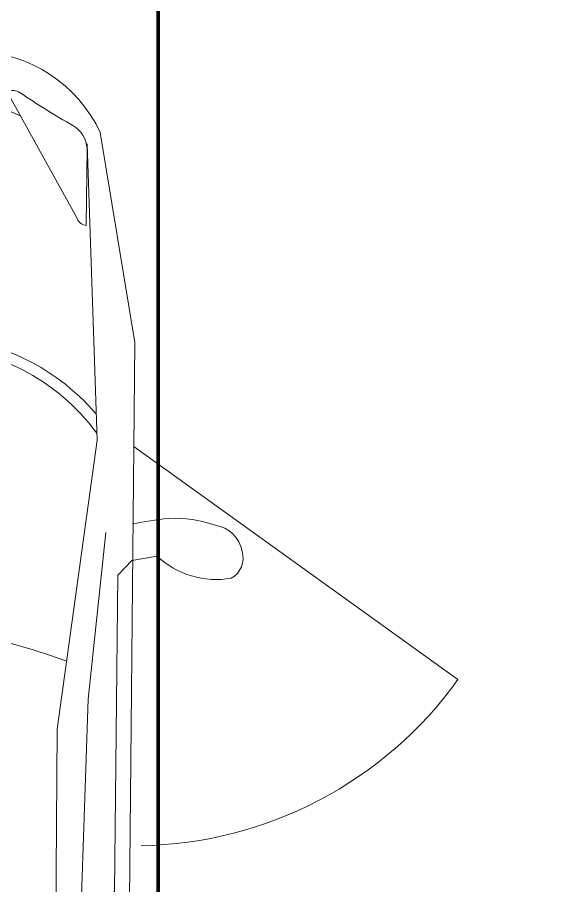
# Model space of a CAD drawing. Extents: x -1073 to 35213, y -1180 to 6950.
# Drawn here: x 5905.8 to 6056.1, y 764.8 to 1003.9 of the extents above; entities that cross this region are included whole.
import ezdxf

# ---------------------------------------------------------------- set-up
doc = ezdxf.new("R2010")
doc.units = 0
doc.header["$LTSCALE"] = 25
doc.linetypes.add('HIDDEN2', pattern=[4.7624999999999975, 3.174999999999998, -1.587499999999999])
doc.layers.get('0').update_dxf_attribs({"color": 9, "lineweight": 9})
doc.layers.add('04', color=9, linetype='Continuous', lineweight=9)
doc.layers.add('21', color=9, linetype='Continuous', lineweight=9)

# ---------------------------------------------------------------- blocks, each defined once
blk = doc.blocks.new('p-araba-crafter-4')
for points in [[(-176.518813936651, 87.22517232925748), (-130.6863378722337, 82.61366300824737), (-71.01198580392519, 80.76900200112141), (-77.77910144557245, 89.99211610767817), (-164.8300949064724, 90.60700311005348), (-168.9224106165056, 94.48591766996832), (-170.1245038765191, 101.4283842859586, 0.235588382546537), (-164.0997947654105, 121.8671480546618, 0.3563734160195429), (-171.463150088297, 124.81213317129, 0.3288337583219886), (-178.6776680347975, 117.3894799970148, 0.0982082517192286), (-180.5176611985953, 104.4415310730983, 0.0093629110734243), (-178.9796156309021, 94.60362542868825, 0.8397169583229608)], [(-286.6609649540333, 85.2993664763053), (-228.8744975019945, 95.050685796974), (404.4542877552303, 91.45931038489016, -0.193651241213716), (418.3358655951305, 85.74633138006992, -0.0977703641751473), (422.0936093680502, 75.13669051953275), (422.0936093680502, -85.43097147199933, -0.3341743539523767), (404.4542877550247, -100.3663020180811), (-234.9406888005324, -98.40301803966575, -0.0192527896599068), (-284.7513600507809, -86.16102927450265, -0.2614041534524665), (-305.9822284375841, -46.17065356340028, 0.0133076224066968), (-308.8982659828325, 50.97967898566276, -0.2838185562217478), (-286.6609649540333, 85.2993664763053, -0.476839494087359)], [(-291.1675684330403, 63.2905931375135), (-295.3697318240011, 53.21106678157229, 0.3938685463142915), (-300.412043036893, 47.33140671695583, -0.0604445936157894), (-299.1768352409999, 18.89682076881581, -0.2992493040561841), (-302.2584454657044, 15.25704484278685), (-302.5384947397106, -6.301804191985866), (-299.4570625501219, -9.101683231361676), (-300.1830898478511, -38.06667007767828), (-296.1489916283463, -41.20248877881386), (-296.902436337492, -54.41754744229547), (-255.9883590290847, -85.08667151565895), (-240.4692139786494, -84.73412102664588), (-237.6475350572146, -87.20178352072253), (-204.4931192915828, -87.90678903422669), (-197.7915205811732, -84.3816660021548), (-103.2658998353581, -77.33122900893795), (393.1549315745215, -79.17942220345049), (389.5283557886578, 72.44115420544496), (-122.3580320947803, 74.08238031082146), (-201.9370687978517, 84.73450288477763), (-283.5070724627876, 81.75190474548434)], [(-169.350585126318, -89.45216875700864), (-202.0161163996672, -92.0813572265606, -0.2424823563519221), (-229.2414279239019, -34.05830562252959, 0.010953477485683), (-230.5560393919004, 37.73235331288107, -0.2158314554211824), (-209.1989440913894, 84.4797080688586, -0.2175603732126171)], [(-201.2202993273386, -86.09009913279439), (-201.2202993273386, -86.09009913279439, -0.2692392425454997), (-226.2434882477828, -34.16947080748741, 0.0109507758253816), (-227.5560395589855, 37.73135206691678, -0.2375077846489676), (-203.9166415108193, 84.65183060655545, -0.2175603732126297)], [(-261.0258632932673, 81.47658505679283), (-282.2248633901472, 81.67209640299552, 0.2615811995386072), (-288.5769791222992, 77.7508910587203, -0.0229262903929563), (-297.5446090846672, 63.1863458767475, 0.2795316043188938), (-297.7313679457002, 59.63850228782393), (-263.3554530899273, 78.87126271838495, 0.2951875299889607), (-261.0258632932673, 81.47658505679283, 13.17864432819773)], [(-141.0862605296133, 76.67414668676793, 0.1845216067784497), (-137.5526190864038, -79.88910547867998, 0.7076233591373471)]]:
    blk.add_lwpolyline(points, format="xyb")
blk = doc.blocks.new('p-crafter extra uzun')
blk.add_line((92.18164084324962, -106.9550559787003), (181.3700540035497, -171.0625629137448))
at = {"extrusion": (0, 0, -1)}
blk.add_arc((-92.18164084324962, -106.9550559787003), 109.8378144696952, 215.7081040282805, 269.0240380924973, dxfattribs=at)
at = {"rotation": 269.7808623825683}
blk.add_blockref('p-araba-crafter-4', (-3.597280933972797, -306.7823126715657), dxfattribs=at)

msp = doc.modelspace()

# ---------------------------------------------------------------- linework, layer by layer
at = {"layer": '21', "linetype": 'HIDDEN2', "ltscale": 0.1, "const_width": 1}
msp.add_lwpolyline([(5944.633004378702, 2029.502401471189), (5944.633004378702, 629.5024014711889), (6274.633004378702, 629.5024014711889), (6274.633004378702, 2029.502401471189)], close=True, dxfattribs=at)

# ---------------------------------------------------------------- block references
at = {"layer": '04'}
msp.add_blockref('p-crafter extra uzun', (5845.838329094599, 992.6028111760024), dxfattribs=at)

doc.saveas('drawing.dxf')
